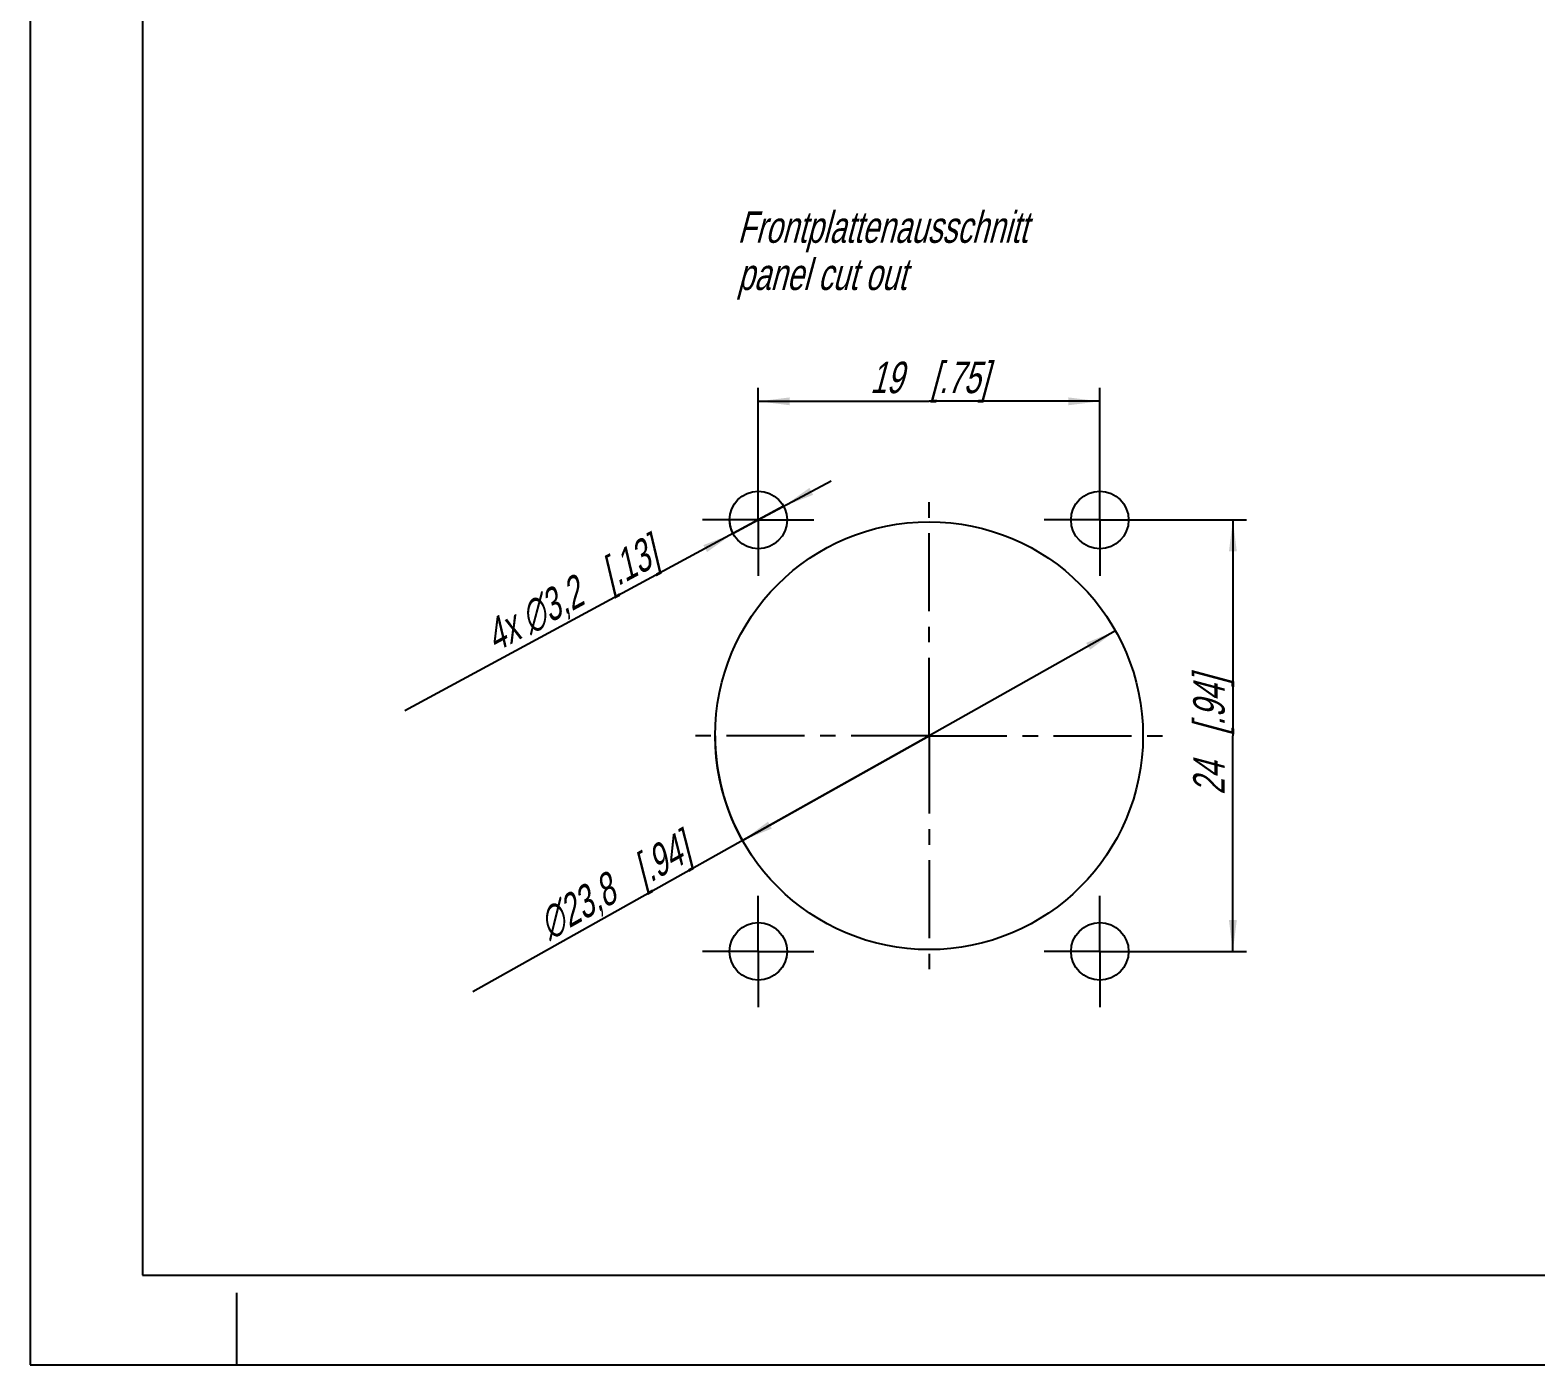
# Model space of a CAD drawing. Header units: millimetres. Extents: x 0 to 420, y 0 to 297.
# Drawn here: x 0 to 167.5, y 0 to 148.5 of the extents above; entities that cross this region are included whole.
import ezdxf

# ---------------------------------------------------------------- set-up
doc = ezdxf.new("R2010")
doc.units = ezdxf.units.MM
doc.header["$LTSCALE"] = 23.1
doc.linetypes.add('CENTER', pattern=[0.6, 0.375, -0.075, 0.075, -0.075])
doc.layers.get('0').update_dxf_attribs({"linetype": 'CONTINUOUS'})
for name, color, linetype in [('3D_NOTIZEN', 7, 'CONTINUOUS'), ('BEZUGSACHSEN', 7, 'CONTINUOUS'), ('ZEICHNUNGSBEMASSUNGEN', 7, 'CONTINUOUS')]:
    doc.layers.add(name, color=color, linetype=linetype)
doc.styles.get("Standard").update_dxf_attribs({"font": 'txt', "width": 0.7})
doc.styles.add('TEXTSTYLE_2', font='gdt', dxfattribs={"width": 0.7})
doc.dimstyles.new('DIMSTYLE_2', dxfattribs={"dimtxt": 3.5, "dimasz": 3.5, "dimexe": 1.5, "dimexo": 0, "dimgap": 0.875, "dimtad": 1, "dimdec": 3, "dimlfac": 0.5, "dimdsep": 46, "dimtxsty": 'STANDARD', "dimblk": '_FILLED', "dimblk1": '_FILLED', "dimblk2": '_FILLED', "dimcen": 0.09, "dimclrt": 7, "dimadec": 3, "dimazin": 2, "dimtp": 0.2, "dimtm": 0.2, "dimtfac": 1, "dimtdec": 3, "dimtofl": 0, "dimtmove": 0, "dimatfit": 3, "dimldrblk": '_FILLED', "dimfxl": 1, "dimtolj": 1, "dimarcsym": 0})
doc.dimstyles.new('DIMSTYLE_3', dxfattribs={"dimtxt": 3.5, "dimasz": 3.5, "dimexe": 1.5, "dimexo": 0, "dimtad": 1, "dimdec": 3, "dimlfac": 0.5, "dimdsep": 46, "dimtxsty": 'STANDARD', "dimblk": '_FILLED', "dimblk1": '_FILLED', "dimblk2": '_FILLED', "dimcen": 0.09, "dimclrt": 7, "dimadec": 3, "dimazin": 2, "dimtp": 0.2, "dimtm": 0.2, "dimtfac": 1, "dimtdec": 3, "dimtmove": 0, "dimatfit": 2, "dimldrblk": '_FILLED', "dimfxl": 1, "dimtolj": 1, "dimarcsym": 0})
doc.dimstyles.new('DIMSTYLE_4', dxfattribs={"dimtxt": 3.5, "dimasz": 3.5, "dimexe": 1.5, "dimexo": 0, "dimtad": 1, "dimdec": 3, "dimlfac": 0.5, "dimdsep": 46, "dimtxsty": 'STANDARD', "dimblk": '_FILLED', "dimblk1": '_FILLED', "dimblk2": '_FILLED', "dimcen": 0.09, "dimclrt": 7, "dimadec": 3, "dimazin": 2, "dimtp": 0.1, "dimtm": 0.1, "dimtfac": 1, "dimtdec": 3, "dimtmove": 0, "dimatfit": 2, "dimldrblk": '_FILLED', "dimfxl": 1, "dimtolj": 1, "dimarcsym": 0})

# ---------------------------------------------------------------- blocks, each defined once
blk = doc.blocks.new('_FILLED')
at = {"color": 0, "linetype": 'BYBLOCK'}
blk.add_solid([(0, 0), (-1, 0.125), (-1, -0.125)], dxfattribs=at)
blk = doc.blocks.new('*D3')
at = {"layer": 'ZEICHNUNGSBEMASSUNGEN', "color": 7, "linetype": 'CONTINUOUS'}
for p, q in [((81, 100.2), (81, 108.7)), ((119, 100.2), (119, 108.7)), ((81, 107.2), (100, 107.2)), ((119, 107.2), (100, 107.2))]:
    blk.add_line(p, q, dxfattribs=at)
at = {"layer": 'ZEICHNUNGSBEMASSUNGEN', "color": 7, "linetype": 'CONTINUOUS', "xscale": 3.5, "yscale": 3.5, "zscale": 3.5, "rotation": 180}
blk.add_blockref('_FILLED', (81, 107.2), dxfattribs=at)
at = {"layer": 'ZEICHNUNGSBEMASSUNGEN', "color": 7, "linetype": 'CONTINUOUS', "xscale": 3.5, "yscale": 3.5, "zscale": 3.5}
blk.add_blockref('_FILLED', (119, 107.2), dxfattribs=at)
at = {"layer": 'ZEICHNUNGSBEMASSUNGEN', "color": 7, "linetype": 'CONTINUOUS', "insert": (100, 111.61), "char_height": 3.5, "width": 27.75, "attachment_point": 2, "line_spacing_factor": 0.9}
blk.add_mtext('\\Q15.0;19{\\ftxt.shx;\\W1.000000;\\H3.500000; }[.75]', dxfattribs=at)
blk = doc.blocks.new('*D4')
at = {"layer": 'ZEICHNUNGSBEMASSUNGEN', "color": 7, "linetype": 'CONTINUOUS'}
for p, q in [((125.2, 94), (135.3, 94)), ((133.8, 94), (133.8, 70)), ((133.8, 46), (133.8, 70)), ((125.2, 46), (135.3, 46))]:
    blk.add_line(p, q, dxfattribs=at)
at = {"layer": 'ZEICHNUNGSBEMASSUNGEN', "color": 7, "linetype": 'CONTINUOUS', "xscale": 3.5, "yscale": 3.5, "zscale": 3.5}
for p, rotation in [((133.8, 94), 90), ((133.8, 46), 270)]:
    blk.add_blockref('_FILLED', p, dxfattribs=dict(at, rotation=rotation))
at = {"layer": 'ZEICHNUNGSBEMASSUNGEN', "color": 7, "linetype": 'CONTINUOUS', "insert": (129.39, 70), "char_height": 3.5, "width": 29.25, "attachment_point": 2, "rotation": 90, "line_spacing_factor": 0.9}
blk.add_mtext('\\Q15.0;24{\\ftxt.shx;\\W1.000000;\\H3.500000; }[.94]', dxfattribs=at)
blk = doc.blocks.new('*D5')
at = {"layer": 'ZEICHNUNGSBEMASSUNGEN', "color": 7, "linetype": 'CONTINUOUS'}
for p, q in [((120.75, 81.66), (100, 70)), ((100, 70), (49.26, 41.5)), ((79.25, 58.34), (100, 70))]:
    blk.add_line(p, q, dxfattribs=at)
at = {"layer": 'ZEICHNUNGSBEMASSUNGEN', "color": 7, "linetype": 'CONTINUOUS', "xscale": 3.5, "yscale": 3.5, "zscale": 3.5}
for p, rotation in [((120.75, 81.66), 29.3228368854), ((79.25, 58.34), 209.3228368854)]:
    blk.add_blockref('_FILLED', p, dxfattribs=dict(at, rotation=rotation))
at = {"layer": 'ZEICHNUNGSBEMASSUNGEN', "color": 7, "linetype": 'CONTINUOUS', "insert": (72.09, 59.38), "char_height": 3.5, "width": 43, "attachment_point": 3, "rotation": 29.3228, "line_spacing_factor": 0.9, "style": 'TEXTSTYLE_2'}
blk.add_mtext('\\Q15.0;{\\fgdt;n}\\ftxt;23,8{\\ftxt.shx;\\W1.000000;\\H3.500000; }[.94]', dxfattribs=at)
blk = doc.blocks.new('*D6')
at = {"layer": 'ZEICHNUNGSBEMASSUNGEN', "color": 7, "linetype": 'CONTINUOUS'}
for p, q in [((81, 94), (89.1, 98.37)), ((83.82, 95.52), (81, 94)), ((81, 94), (41.68, 72.77)), ((78.18, 92.48), (81, 94))]:
    blk.add_line(p, q, dxfattribs=at)
at = {"layer": 'ZEICHNUNGSBEMASSUNGEN', "color": 7, "linetype": 'CONTINUOUS', "xscale": 3.5, "yscale": 3.5, "zscale": 3.5}
for p, rotation in [((83.82, 95.52), 208.3625983304), ((78.18, 92.48), 28.3625983304)]:
    blk.add_blockref('_FILLED', p, dxfattribs=dict(at, rotation=rotation))
at = {"layer": 'ZEICHNUNGSBEMASSUNGEN', "color": 7, "linetype": 'CONTINUOUS', "insert": (68.55, 92.29), "char_height": 3.5, "width": 49.375, "attachment_point": 3, "rotation": 28.3611, "line_spacing_factor": 0.9}
blk.add_mtext('\\Q15.0;4x \\fgdt;{\\fgdt;n}\\ftxt;3,2{\\ftxt.shx;\\W1.000000;\\H3.500000; }[.13]', dxfattribs=at)

msp = doc.modelspace()

# ---------------------------------------------------------------- linework, layer by layer
at = {"color": 7, "linetype": 'CONTINUOUS'}
for p, q in [((0, 297), (0, 0)), ((12.5, 287), (12.5, 10)), ((12.5, 10), (410, 10)), ((23, 0), (23, 8)), ((0, 0), (420, 0))]:
    msp.add_line(p, q, dxfattribs=at)
at = {"layer": 'BEZUGSACHSEN', "color": 7, "linetype": 'CENTER'}
for p, q in [((81, 94), (81, 100.2)), ((119, 94), (119, 100.2)), ((100, 70), (100, 96.8)), ((81, 94), (74.8, 94)), ((81, 94), (81, 87.8)), ((81, 94), (87.2, 94)), ((119, 94), (112.8, 94)), ((119, 94), (119, 87.8)), ((119, 94), (125.2, 94)), ((100, 70), (73.2, 70)), ((100, 70), (100, 43.2)), ((100, 70), (126.8, 70)), ((81, 46), (81, 52.2)), ((119, 46), (119, 52.2)), ((81, 46), (74.8, 46)), ((81, 46), (87.2, 46)), ((81, 46), (81, 39.8)), ((119, 46), (112.8, 46)), ((119, 46), (125.2, 46)), ((119, 46), (119, 39.8))]:
    msp.add_line(p, q, dxfattribs=at)
at = {"layer": 'BEZUGSACHSEN', "color": 7, "linetype": 'CONTINUOUS'}
for centre, radius in [((81, 94), 3.2), ((119, 94), 3.2), ((100, 70), 23.8), ((81, 46), 3.2), ((119, 46), 3.2)]:
    msp.add_circle(centre, radius, dxfattribs=at)
at = {"layer": 'ZEICHNUNGSBEMASSUNGEN', "color": 7, "linetype": 'CONTINUOUS'}
for centre, radius, end in [((81, 94), 3.2, 208.361117), ((100, 70), 23.8, 209.322837)]:
    msp.add_arc(centre, radius, 180, end, dxfattribs=at)

# ---------------------------------------------------------------- texts
at = {"layer": '3D_NOTIZEN', "color": 7, "linetype": 'CONTINUOUS', "insert": (78.6903, 128.3357), "char_height": 3.5, "width": 76.875, "attachment_point": 1, "line_spacing_factor": 0.9}
msp.add_mtext('\\Q15.0;Frontplattenausschnitt\\Ppanel cut out', dxfattribs=at)

# ---------------------------------------------------------------- dimensions: what is measured, and where the dimension line sits
at = {"layer": 'ZEICHNUNGSBEMASSUNGEN', "color": 7, "linetype": 'CONTINUOUS'}
dim = msp.add_linear_dim(base=(119, 107.2), p1=(81, 100.2), p2=(119, 100.2), dimstyle='DIMSTYLE_2', dxfattribs=at)
dim.commit()
dim.dimension.update_dxf_attribs({"geometry": '*D3', "text_midpoint": (100, 107.2), "dimtype": 160})
for p1, p2, text, dimstyle, picture, middle in [((78.1841, 92.4799), (83.8159, 95.5201), '4x %%c<>', 'DIMSTYLE_4', '*D6', (54.9015, 82.9296)), ((79.2494, 58.3444), (120.7506, 81.6556), '%%c<>', 'DIMSTYLE_3', '*D5', (60.4549, 50.8338))]:
    dim = msp.add_diameter_dim_2p(p1=p1, p2=p2, text=text, dimstyle=dimstyle, override={"dimpost": '<>'}, dxfattribs=at)
    dim.commit()
    dim.dimension.update_dxf_attribs({"geometry": picture, "text_midpoint": middle, "dimtype": 163})
dim = msp.add_linear_dim(base=(133.8, 46), p1=(125.2, 94), p2=(125.2, 46), angle=270, dimstyle='DIMSTYLE_2', dxfattribs=at)
dim.commit()
dim.dimension.update_dxf_attribs({"geometry": '*D4', "text_midpoint": (133.8, 70), "dimtype": 160})

doc.saveas('drawing.dxf')
